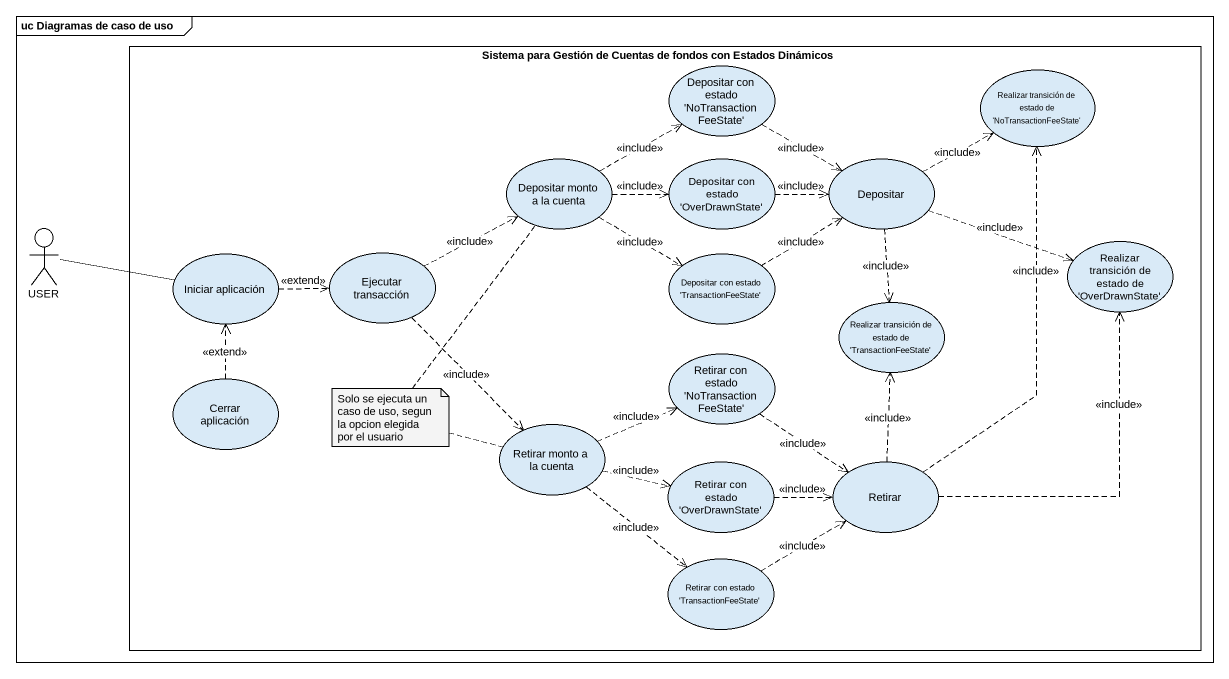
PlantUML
@startuml
mainframe uc Diagramas de caso de uso
rectangle "Sistema para Gestión de Cuentas de fondos con Estados Dinámicos" as Sistema_para_Gestión_de {
  usecase "Depositar con estado 'NoTransactionFeeState'" as Depositar_con_estado
  usecase "Realizar transición de estado de 'NoTransactionFeeState'" as Realizar_transición_de
  usecase "Depositar monto a la cuenta" as Depositar_monto_a_la_cuenta
  usecase "Depositar con estado 'OverDrawnState'" as Depositar_con_estado_2
  usecase Depositar
  usecase "Iniciar aplicación" as Iniciar_aplicación
  usecase "Ejecutar transacción" as Ejecutar_transacción
  usecase "Depositar con estado 'TransactionFeeState'" as Depositar_con_estado_3
  usecase "Realizar transición de estado de 'OverDrawnState'" as Realizar_transición_de_2
  usecase "Realizar transición de estado de 'TransactionFeeState'" as Realizar_transición_de_3
  usecase "Retirar con estado 'NoTransactionFeeState'" as Retirar_con_estado
  usecase "Cerrar aplicación" as Cerrar_aplicación
  usecase "Retirar monto a la cuenta" as Retirar_monto_a_la_cuenta
  usecase "Retirar con estado 'OverDrawnState'" as Retirar_con_estado_2
  usecase Retirar
  usecase "Retirar con estado 'TransactionFeeState'" as Retirar_con_estado_3
}
actor USER
Depositar_con_estado .right.> Depositar : <<include>>
Depositar_monto_a_la_cuenta .right.> Depositar_con_estado : <<include>>
Depositar_monto_a_la_cuenta .right.> Depositar_con_estado_2 : <<include>>
Depositar_monto_a_la_cuenta .right.> Depositar_con_estado_3 : <<include>>
Depositar_con_estado_2 .right.> Depositar : <<include>>
Depositar .right.> Realizar_transición_de : <<include>>
Depositar .right.> Realizar_transición_de_2 : <<include>>
Depositar ..> Realizar_transición_de_3 : <<include>>
USER -right- Iniciar_aplicación
Iniciar_aplicación .right.> Ejecutar_transacción : <<extend>>
Ejecutar_transacción .right.> Depositar_monto_a_la_cuenta : <<include>>
Ejecutar_transacción ..> Retirar_monto_a_la_cuenta : <<include>>
Depositar_con_estado_3 .right.> Depositar : <<include>>
Retirar_con_estado ..> Retirar : <<include>>
Cerrar_aplicación .up.> Iniciar_aplicación : <<extend>>
Retirar_monto_a_la_cuenta .right.> Retirar_con_estado : <<include>>
Retirar_monto_a_la_cuenta .right.> Retirar_con_estado_2 : <<include>>
Retirar_monto_a_la_cuenta ..> Retirar_con_estado_3 : <<include>>
Retirar_con_estado_2 .right.> Retirar : <<include>>
Retirar .up.> Realizar_transición_de : <<include>>
Retirar .up.> Realizar_transición_de_2 : <<include>>
Retirar .up.> Realizar_transición_de_3 : <<include>>
Retirar_con_estado_3 .right.> Retirar : <<include>>
note as N1
  Solo se ejecuta un caso de uso, segun la opcion elegida por el usuario
end note
N1 .. Depositar_monto_a_la_cuenta
N1 .. Retirar_monto_a_la_cuenta
@enduml
